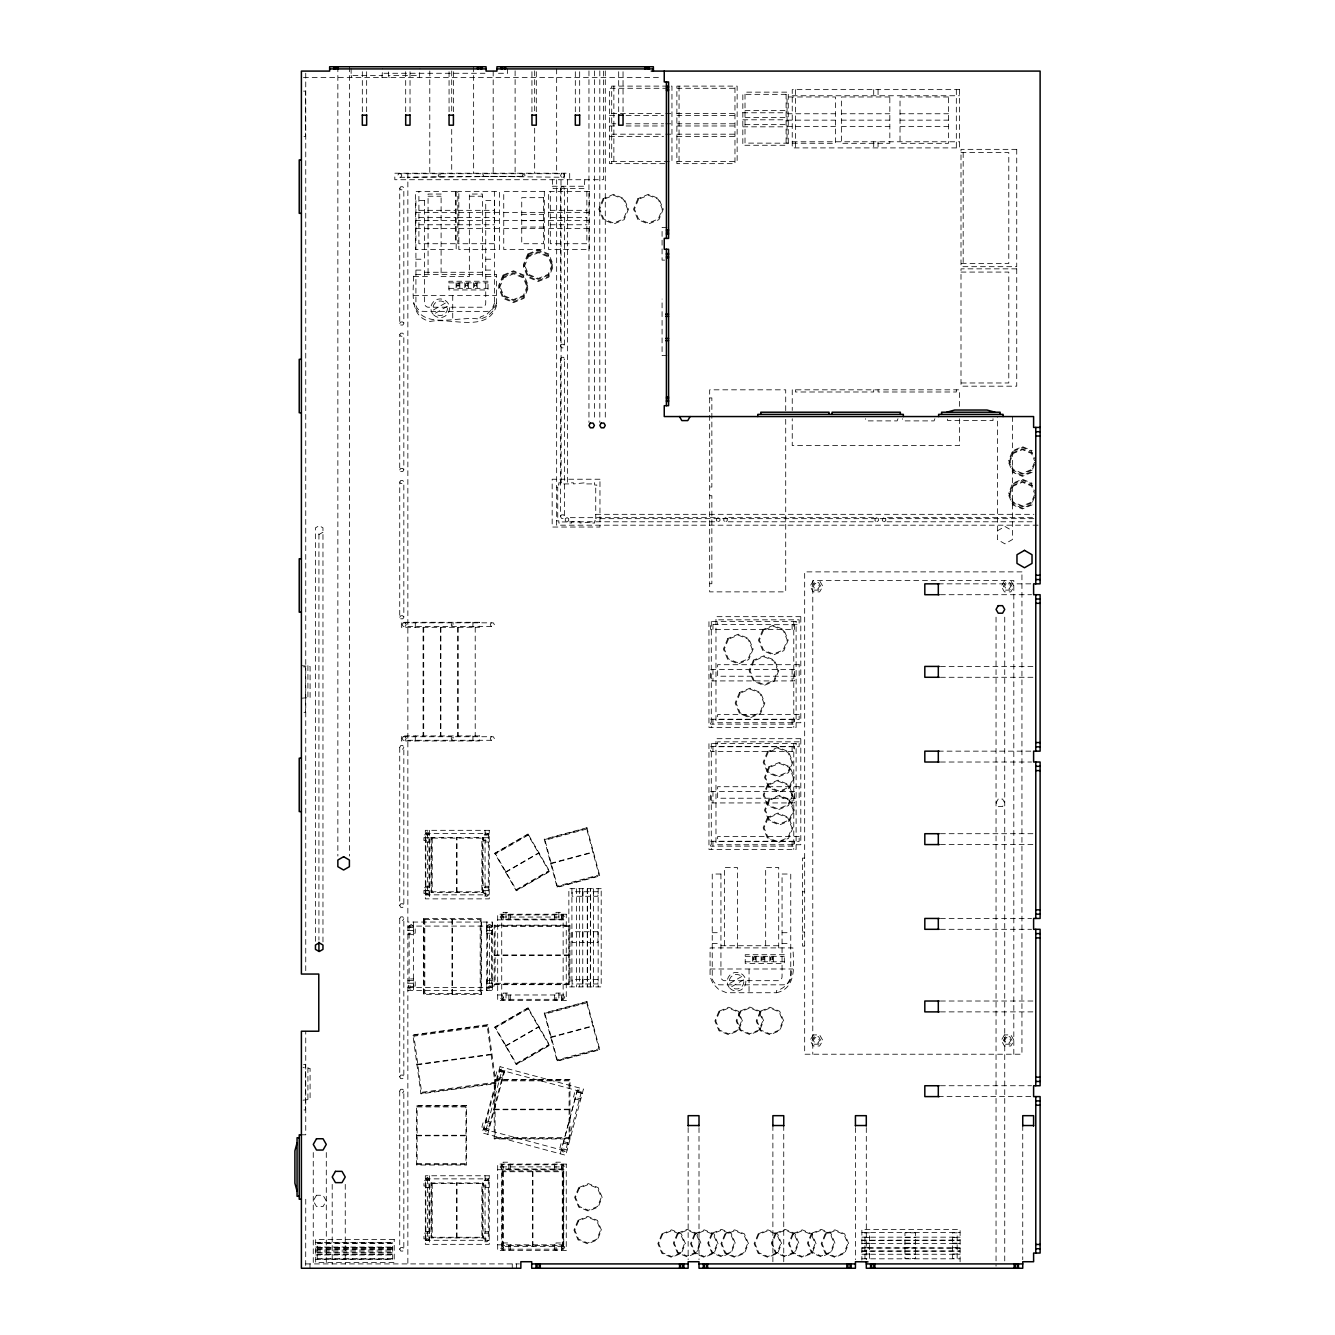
<?xml version="1.0" encoding="UTF-8"?>
<svg xmlns="http://www.w3.org/2000/svg" width="1335" height="1335" viewBox="0 0 1335 1335"><rect width="100%" height="100%" fill="white"/><g stroke="black" fill="none" stroke-linecap="round" stroke-linejoin="round"><path stroke-width="0.75" stroke-dasharray="5 3.75" d="M423.946 994.341L423.946 918.597M431.455 1237.895L431.455 1182.96M431.455 892.431L431.455 837.496M451.981 994.341L451.981 918.597M452.498 994.341L452.498 918.597M456.57 1237.895L456.57 1182.96M456.57 892.431L456.57 837.496M457.037 1237.895L457.037 1182.96M457.037 892.431L457.037 837.496M481.067 994.341L481.067 918.597M482.636 1237.895L482.636 1182.96M482.636 892.431L482.636 837.496M407.859 990.62L492.298 990.62L492.298 922.051L407.859 922.051M502.694 1246.523L502.694 1170.862M532.398 1246.523L532.398 1170.862M532.949 1246.523L532.949 1170.862M563.203 1246.523L563.203 1170.862M484.004 1129.193L485.64 1131.296L488.093 1130.294L503.979 1070.954L502.361 1068.868L499.907 1069.869L484.004 1129.193L486.457 1128.192L488.093 1130.294M499.907 1069.869L501.526 1071.972L503.979 1070.954M561.451 1149.952L563.086 1152.038L565.539 1151.037L581.426 1091.713L579.807 1089.61L577.354 1090.612L561.451 1149.952L563.904 1148.951L565.539 1151.037M577.354 1090.612L578.973 1092.714L581.426 1091.713M425.848 833.424L427.417 831.822L428.969 833.424L428.969 894.851L427.417 896.453L425.848 894.851L425.848 833.424L427.417 835.026L428.969 833.424M425.848 894.851L427.417 893.232L428.969 894.851M425.848 1178.872L427.417 1177.27L428.969 1178.872L428.969 1240.298L427.417 1241.9L425.848 1240.298L425.848 1178.872L427.417 1180.49L428.969 1178.872M425.848 1240.298L427.417 1238.696L428.969 1240.298M488.31 833.424C484.922 838.814 484.922 828.034 488.31 833.424L488.31 894.851C484.922 900.241 484.922 889.444 488.31 894.851M488.31 1178.872C484.922 1184.278 484.922 1173.482 488.31 1178.872L488.31 1240.298C484.922 1245.688 484.922 1234.908 488.31 1240.298M409.111 926.09L411.18 924.487L413.233 926.09L411.18 927.691L409.111 926.09L409.111 982.46C405.573 996.611 419.924 982.977 409.111 987.516M487.475 926.09C489.828 921.35 494.651 928.476 491.597 931.68L491.597 982.46C495.352 991.071 483.721 991.071 487.475 982.46L487.475 931.68C484.789 919.515 489.144 932.047 491.597 926.09M487.475 987.516L489.545 985.914L491.597 987.516M486.057 1129.744L501.943 1070.42M487.726 1134.366L505.464 1068.15M560.283 1153.807L578.022 1087.591M381.977 77.614L382.611 68.486M419.357 77.614L419.991 68.486M584.83 179.724L584.012 188.419L553.057 188.419L552.239 179.724M897.971 418.723L897.153 420.892L866.198 420.892L865.38 418.723M934.9 418.723L934.099 420.892L903.128 420.892L902.31 418.723M499.54 287.809L503.629 277.947L513.474 273.875L523.337 277.947L527.425 287.809M494.634 302.761L491.981 309.203L486.758 314.409L480.149 317.163L480.149 319.282C459.59 314.96 422.144 331.497 413.733 303.162M496.603 303.162L493.633 310.321L487.876 316.078L480.149 319.282M524.338 266.666L528.426 256.804L538.272 252.715L548.134 256.804L552.223 266.666M527.425 285.64L523.337 295.502L513.474 299.591L503.629 295.502L499.54 285.64M552.223 264.497L548.134 274.343L538.272 278.431L528.426 274.343L524.338 264.497M1009.477 462.577L1013.265 453.449L1022.393 449.661L1031.521 453.449L1034.542 460.742M1009.477 495.168L1013.265 486.04L1022.393 482.252L1031.521 486.04L1034.542 493.333M1034.542 462.227L1031.521 469.519L1022.393 473.308L1013.265 469.519L1009.477 460.391M1034.542 464.396L1031.521 471.706L1022.393 475.477L1013.265 471.706L1008.643 460.391L1012.664 450.679L1022.393 446.641L1032.122 450.679M1034.542 494.818L1031.521 502.11L1022.393 505.898L1013.265 502.11L1009.477 492.982M1034.542 496.987L1031.521 504.296L1022.393 508.068L1013.265 504.296L1008.643 492.982L1012.664 483.27L1022.393 479.232L1032.122 483.27M399.732 747.333L400.75 745.547L402.82 745.547L403.837 747.333L403.837 905.564L402.82 907.349L400.75 907.349L399.732 905.564L399.732 747.333L400.75 749.119L402.82 749.119L403.837 747.333M399.732 905.564L400.75 903.762L402.82 903.762L403.837 905.564M399.732 918.647L400.75 916.861L402.82 916.861L403.837 918.647L403.837 1076.878L402.82 1078.663L400.75 1078.663L399.732 1076.878L399.732 918.647L400.75 920.432L402.82 920.432L403.837 918.647M399.732 1076.878L400.75 1075.075L402.82 1075.075L403.837 1076.878M399.732 1091.062L400.75 1089.277L402.82 1089.277L403.837 1091.062L403.837 1249.276L402.82 1251.062L400.75 1251.062L399.732 1249.276L399.732 1091.062L400.75 1092.848L402.82 1092.848L403.837 1091.062M399.732 1249.276L400.75 1247.491L402.82 1247.491L403.837 1249.276M400.75 177.271L401.785 175.486L400.75 173.717M561.534 173.717L560.516 175.486L561.534 177.271M560.516 188.519L561.534 186.75L563.587 186.75L564.622 188.519L564.622 346.049L563.587 347.834L561.534 347.834L560.516 346.049L560.516 188.519L561.534 190.304L563.587 190.304L564.622 188.519M560.516 346.049L561.534 344.263L563.587 344.263L564.622 346.049M405.206 626.399L406.224 624.613L405.206 622.828M560.516 359.082L561.534 357.296L563.587 357.296L564.622 359.082L564.622 516.595L563.587 518.38L561.534 518.38L560.516 516.595L560.516 359.082L561.534 360.867L563.587 360.867L564.622 359.082M405.206 740.291L406.224 738.505L405.206 736.736M491.28 622.828L490.262 624.613L491.28 626.399M560.516 516.595L561.534 514.826L563.587 514.826L564.622 516.595M491.28 736.736L490.262 738.505L491.28 740.291M813.249 580.808L810.045 586.349L813.249 591.889L819.64 591.889L822.844 586.349L819.64 580.808M1004.454 580.808L1001.25 586.349L1004.454 591.889L1010.845 591.889L1014.049 586.349L1010.845 580.808M1006.106 583.695L1004.571 586.349L1006.106 589.019L1009.177 589.019L1010.728 586.349L1009.177 583.695M399.732 188.268L400.75 186.75L402.82 186.75L403.837 188.268L403.837 323.504L402.82 325.039L400.75 325.039L399.732 323.504L399.732 188.268L400.75 189.804L402.82 189.804L403.837 188.268M399.732 323.504L400.75 321.969L402.82 321.969L403.837 323.504M399.732 334.701L400.75 333.166L402.82 333.166L403.837 334.701L403.837 469.92L402.82 471.455L400.75 471.455L399.732 469.92L399.732 334.701L400.75 336.22L402.82 336.22L403.837 334.701M399.732 469.92L400.75 468.401L402.82 468.401L403.837 469.92M399.732 482.052L400.75 480.517L402.82 480.517L403.837 482.052L403.837 617.287L402.82 618.806L400.75 618.806L399.732 617.287L399.732 482.052L400.75 483.587L402.82 483.587L403.837 482.052M399.732 617.287L400.75 615.752L402.82 615.752L403.837 617.287M567.008 517.663L565.289 518.698L565.289 520.75L567.008 521.785L718.23 521.785L719.932 520.75L719.932 518.698L718.23 517.663L567.008 517.663L568.71 518.698L568.71 520.75L567.008 521.785M718.23 517.663L716.511 518.698L716.511 520.75L718.23 521.785M725.522 517.663L723.82 518.698L723.82 520.75L725.522 521.785L876.745 521.785L878.447 520.75L878.447 518.698L876.745 517.663L725.522 517.663L727.225 518.698L727.225 520.75L725.522 521.785M876.745 517.663L875.026 518.698L875.026 520.75L876.745 521.785M1032.506 517.663L884.037 517.663L882.335 518.698L882.335 520.75L884.037 521.785L1032.506 521.785M884.037 521.785L885.756 520.75L885.756 518.698L884.037 517.663M322.97 532.214L319.215 534.384L315.444 532.214M997.412 530.813L1004.938 526.474L1012.464 530.813M494.834 853.599L528.243 834.308M505.481 872.022L538.873 852.731M505.665 872.356L539.073 853.065M516.111 890.445L549.519 871.154M494.834 1027.416L528.243 1008.125M505.481 1045.839L538.873 1026.548M505.665 1046.173L539.073 1026.882M516.111 1064.262L549.519 1044.971M527.776 256.153L538.272 251.814L548.785 256.153M502.978 277.313L513.474 272.957L523.987 277.313M548.785 274.993L538.272 279.349L527.776 274.993M523.987 296.136L513.474 300.492L502.978 296.136M1012.664 452.849L1022.393 448.827L1032.122 452.849M1032.122 470.12L1022.393 474.159L1012.664 470.12M1032.122 472.29L1022.393 476.328L1012.664 472.29L1008.643 462.577L1013.265 451.263L1022.393 447.492L1031.521 451.263L1034.542 458.572M1012.664 485.439L1022.393 481.418L1032.122 485.439M1032.122 502.711L1022.393 506.749L1012.664 502.711M1032.122 504.88L1022.393 508.919L1012.664 504.88L1008.643 495.168L1013.265 483.854L1022.393 480.083L1031.521 483.854L1034.542 491.163M776.469 992.739C797.345 988.367 793.524 963.736 792.923 947.9L710.07 947.9L710.07 976.619L713.023 983.778L718.797 989.535L726.524 992.739L776.469 992.739L776.469 990.62C786.098 988.467 792.756 978.755 790.971 968.993M301.393 698.238L310.087 697.421L310.087 666.465L301.393 665.648M303.028 1100.19L310.087 1099.372L310.087 1068.417L303.028 1067.6M544.33 839.632L587.033 828.184M550.671 863.294L593.374 851.847M550.788 863.728L593.491 852.281M557.012 886.957L599.715 875.526M544.33 1013.449L587.033 1002.001M550.671 1037.111L593.374 1025.664M550.788 1037.545L593.491 1026.098M557.012 1060.774L599.715 1049.343M501.726 914.926L500.124 917.045L501.726 919.147L563.136 919.147L564.755 917.045L563.136 914.926L501.726 914.926L503.328 917.045L501.726 919.147M563.136 914.926L561.534 917.045L563.136 919.147M501.726 999.331C507.317 994.709 496.136 994.709 501.726 999.331L563.136 999.331C568.727 994.709 557.563 994.709 563.136 999.331M501.726 1164.787L500.124 1166.89L501.726 1169.009L563.136 1169.009L564.755 1166.89L563.136 1164.787L501.726 1164.787L503.328 1166.89L501.726 1169.009M563.136 1164.787L561.534 1166.89L563.136 1169.009M501.726 1249.193C507.317 1244.57 496.136 1244.57 501.726 1249.193L563.136 1249.193C568.727 1244.57 557.563 1244.57 563.136 1249.193M412.932 1035.409L487.976 1025.13M416.904 1064.362L491.947 1054.083M416.971 1064.896L492.014 1054.617M420.875 1093.315L495.902 1083.035M522.97 176.337L407.258 177.271L482.486 176.337L563.587 177.271L564.622 175.486L563.587 173.717L398.698 173.717L397.68 175.486L398.698 177.271L408.694 177.271M383.996 73.275L484.939 73.275M498.489 73.275L507.6 73.275L507.6 68.385M351.122 68.486L351.122 75.444L382.611 75.444M388.502 71.956L388.502 75.444L419.991 75.444M303.429 77.614L662.177 77.614M667.717 88.277L609.528 88.277L609.528 163.654L667.717 163.654M676.878 88.277L734.968 88.277M303.579 91.13L305.431 91.13L305.431 136.571L303.579 136.571M792.239 95.753L959.531 95.753M745.013 110.605L788.267 110.605M742.827 112.774L786.098 112.774M611.697 113.392L663.662 113.392M665.731 113.392L671.956 113.392M676.878 113.392L737.137 113.392M787.049 113.759L835.51 113.759M841.367 113.759L889.828 113.759M900.024 113.759L948.484 113.759M609.528 115.578L615.852 115.578M626.115 115.578L663.562 115.578M676.878 115.578L734.968 115.578M745.013 117.63L788.267 117.63M742.827 119.8L786.098 119.8M787.049 120.15L835.51 120.15M841.367 120.15L889.828 120.15M900.024 120.15L948.484 120.15M611.697 123.788L615.852 123.788M626.215 123.788L663.662 123.788M665.731 123.788L671.956 123.788M676.878 123.788L737.137 123.788M745.013 124.639L788.267 124.639M609.528 125.974L615.852 125.974M626.115 125.974L663.562 125.974M676.878 125.974L734.968 125.974M787.049 126.541L835.51 126.541M841.367 126.541L889.828 126.541M900.024 126.541L948.484 126.541M742.827 126.825L786.098 126.825M611.697 134.184L663.662 134.184M665.731 134.184L671.956 134.184M676.878 134.184L737.137 134.184M609.528 136.37L663.562 136.37M676.878 136.37L734.968 136.37M792.239 141.777L959.531 141.777M961 152.574L1008.793 152.574L1008.793 263.479L961 263.479M611.697 161.485L671.956 161.485L671.956 86.108L611.697 86.108L611.697 163.654M676.878 161.485L737.137 161.485L737.137 86.108L676.878 86.108L676.878 163.654L734.968 163.654L734.968 86.108M552.239 186.249L584.83 186.249M428.068 196.228L441.101 196.228M469.353 196.228L482.386 196.228M418.906 210.329L455.435 210.329M457.838 210.329L494.367 210.329M550.32 210.329L586.849 210.329M415.585 212.432L456.17 212.432M458.839 212.432L499.423 212.432M503.746 212.432L544.33 212.432M548.652 212.432L589.252 212.432M521.735 214.334L543.595 214.334M418.906 217.555L455.435 217.555M457.838 217.555L494.367 217.555M550.32 217.555L586.849 217.555M415.585 220.459L456.17 220.459M458.839 220.459L499.423 220.459M503.746 220.459L544.33 220.459M548.652 220.459L589.252 220.459M521.735 220.692L543.595 220.692M418.906 224.764L455.435 224.764M457.838 224.764L494.367 224.764M550.32 224.764L586.849 224.764M521.735 227.05L543.595 227.05M666.949 227.534L662.077 227.534L662.077 260.125L666.949 260.125M415.585 228.485L456.17 228.485M458.839 228.485L499.423 228.485M503.746 228.485L544.33 228.485M548.652 228.485L589.252 228.485M415.919 259.224L424.597 259.224M485.74 259.224L494.434 259.224M415.919 270.087L424.597 270.087M485.74 270.087L494.434 270.087M961 272.073L1008.793 272.073L1008.793 382.978L961 382.978M424.597 272.273L485.74 272.273M413.733 276.612L428.068 276.612L428.068 194.042L441.101 194.042L441.101 276.612L469.353 276.612L469.353 194.042L482.386 194.042L482.386 276.612L496.603 276.612M448.877 282.853L487.993 282.853M456.97 285.607L458.956 285.607M465.665 285.607L467.651 285.607M474.359 285.607L476.345 285.607M448.877 288.343L487.993 288.343M413.733 295.536L496.603 295.536M666.949 355.494L662.077 355.494L662.077 299.007M709.669 397.947L711.855 397.947L711.855 487.041L709.669 487.041M561.151 482.836L558.831 482.836L558.831 485.022L556.662 485.022M556.662 487.192L557.746 487.192L557.746 518.531L556.662 518.531M709.669 495.719L711.855 495.719L711.855 583.745L709.669 583.745M595.744 514.325L1033.891 514.325M1033.874 518.664L595.744 518.664L595.744 487.325L596.828 487.325L596.828 485.022L594.659 485.022L594.659 482.836L592.49 482.836L592.49 483.921L584.53 483.921L584.53 482.836L573.483 483.921L573.483 482.836L570.462 482.836L570.462 483.921L561.151 483.921L561 179.724M556.662 520.85L558.831 520.85L558.831 523.02L561 523.02L561 521.935L568.96 521.935L568.96 523.02L571.664 523.02L571.664 521.935L580.007 521.935L580.007 523.02L592.339 521.935L592.339 523.02L594.659 523.02L594.659 520.85L596.828 520.85L596.828 518.664M1038.029 525.189L556.662 525.189L556.662 179.724M938.305 583.846L1031.554 583.846M940.374 594.709L1031.554 594.709M940.391 666.415L1033.941 666.415M303.579 666.883L305.431 666.883L305.431 712.323L303.579 712.323M940.391 677.279L1033.941 677.279M938.305 751.154L1031.554 751.154M940.374 762.018L1031.554 762.018M425.331 833.424L489.244 833.424M940.391 833.707L1033.941 833.707M429.503 834.842L423.946 834.842L423.946 840.566L429.503 840.566M489.244 834.842L483.687 834.842L483.687 840.566L489.244 840.566M423.946 837.712L429.503 837.712M483.687 837.712L489.244 837.712M425.331 841.985L429.503 841.985M485.072 841.985L489.244 841.985M940.391 844.571L1033.941 844.571M804.671 858.121L802.502 858.121L802.502 946.098L804.671 946.098M425.331 886.273L429.503 886.273M485.072 886.273L489.244 886.273M429.503 887.708L423.946 887.708L423.946 893.415L429.503 893.415M489.244 887.708L483.687 887.708L483.687 893.415L489.244 893.415M423.946 890.562L429.503 890.562M483.687 890.562L489.244 890.562M802.502 891.78L804.671 891.78M425.331 894.851L489.244 894.851M501.726 917.045L563.136 917.045M940.374 918.447L1031.554 918.447M497.688 919.848L566.257 919.848M494.234 925.706L569.978 925.706M407.859 926.09L492.298 926.09M407.859 927.525L415.202 927.525L415.202 933.232L407.859 933.232M486.791 927.525L494.134 927.525M940.374 929.31L1031.554 929.31M407.859 930.378L415.202 930.378M486.791 930.378L494.134 930.378M802.502 931.997L804.671 931.997M712.239 932.698L720.933 932.698M782.06 932.698L790.754 932.698M486.791 933.232L494.134 933.232M407.859 934.667L413.366 934.667L413.366 922.051L413.366 990.62L413.366 978.939L407.859 978.939M712.239 943.561L720.933 943.561M782.06 943.561L790.754 943.561M720.933 945.731L782.06 945.731M494.234 954.925L569.978 954.925M494.234 955.459L569.978 955.459M745.214 956.327L784.312 956.327M753.307 959.064L755.276 959.064M762.001 959.064L763.97 959.064M770.679 959.064L772.665 959.064M745.214 961.801L784.312 961.801M710.07 968.993L792.923 968.993M407.859 980.374L415.202 980.374L415.202 986.081L407.859 986.081M486.791 980.374L494.134 980.374M407.859 983.228L415.202 983.228M486.791 983.228L494.134 983.228M494.234 984.145L569.978 984.145M494.234 984.679L569.978 984.679L569.978 925.172L494.234 925.172L494.134 986.081L486.791 986.081M407.859 987.516L492.298 987.516M497.688 994.976L566.257 994.976M940.391 1001.016L1033.941 1001.016M940.391 1011.88L1033.941 1011.88M303.579 1064.496L305.431 1064.496L305.431 1109.936L303.579 1109.936M494.234 1079.965L569.978 1079.965M940.374 1085.739L1031.554 1085.739M938.305 1096.602L1031.554 1096.602M416.553 1106.047L466.549 1106.047M494.234 1109.201L569.978 1109.201M494.234 1109.735L569.978 1109.735M301.393 1134.8L305.748 1134.8L305.748 1031.221M416.553 1135.267L466.549 1135.267M416.553 1135.801L466.549 1135.801M494.234 1138.421L569.978 1138.421M416.553 1164.487L466.549 1164.487M501.726 1166.89L563.136 1166.89M497.688 1169.71L566.257 1169.71M425.331 1178.872L489.244 1178.872M429.503 1180.307L423.946 1180.307L423.946 1186.014L429.503 1186.014M489.244 1180.307L483.687 1180.307L483.687 1186.014L489.244 1186.014M425.331 1187.449L429.503 1187.449M485.072 1187.449L489.244 1187.449M425.331 1231.738L429.503 1231.738M485.072 1231.738L489.244 1231.738M861.876 1232.589L960.099 1232.589M429.503 1233.156L423.946 1233.156L423.946 1238.88L429.503 1238.88M489.244 1233.156L483.687 1233.156L483.687 1238.88L489.244 1238.88M861.876 1237.178L960.099 1237.161M864.963 1237.361L869.469 1237.361M904.963 1237.361L915.626 1237.361M952.656 1237.361L957.162 1237.361M861.876 1240.198L960.099 1240.198L861.876 1240.415M425.331 1240.298L489.244 1240.298M315.677 1242.468L394.226 1242.468M864.963 1243.169L869.469 1243.169M904.963 1243.169L915.626 1243.169M952.656 1243.169L957.162 1243.169M317.213 1243.419L392.674 1243.419M861.876 1243.452L960.099 1243.386M864.963 1243.669L869.469 1243.669M904.963 1243.669L915.626 1243.669M952.656 1243.669L957.162 1243.669M497.688 1244.821L566.257 1244.821M315.677 1247.057L394.226 1247.057M317.213 1247.424L392.674 1247.424M864.963 1247.741L869.469 1247.741M904.963 1247.741L915.626 1247.741M952.656 1247.741L957.162 1247.741M317.213 1247.991L392.674 1247.991M317.213 1248.125L392.674 1248.125M317.213 1249.477L392.674 1249.477M315.677 1250.094L394.226 1250.094M861.876 1250.995L960.099 1251.079L861.876 1251.195M315.677 1251.896L394.226 1251.896M317.213 1252.697L392.674 1252.697M317.213 1254.049L392.674 1253.982M864.963 1254.032L869.469 1254.032M904.963 1254.032L915.626 1254.032M952.656 1254.032L957.162 1254.032M861.876 1254.249L960.099 1254.249M317.213 1254.566L392.674 1254.566M315.677 1254.95L394.226 1254.95M317.213 1258.571L392.674 1258.571M861.876 1258.822L960.099 1258.822M315.677 1259.522L394.226 1259.522M305.698 1263.911L519.415 1263.911M499.223 1069.685L582.661 1092.047M504.296 1072.522L497.037 1070.587L495.569 1076.093L502.828 1078.046M582.294 1093.415L575.035 1091.479L573.566 1097.003L580.808 1098.939M497.004 1077.962L502.444 1079.414M575.001 1098.855L580.441 1100.324M485.539 1120.733L490.996 1122.201M563.537 1141.642L568.977 1143.094M490.613 1123.569L483.37 1121.634L481.885 1127.14L489.144 1129.093M568.61 1144.479L561.351 1142.526L559.882 1148.05L567.141 1149.986M483.337 1129.009L566.758 1151.371M388.502 75.444L389.136 77.614M351.122 75.444L351.756 77.614M1022.743 1125.522L1022.743 1259.673M1013.816 1054.216L1013.816 580.558L812.781 580.558L812.781 1054.216M1012.464 416.553L1012.464 539.507L1004.938 543.862L997.412 539.507L997.412 416.553M1004.738 617.154L1004.738 1262.009M996.043 617.154L996.043 1266.164M993.006 418.723L993.006 420.575L947.566 420.575L947.566 418.723M963.169 152.574L963.169 263.479M960.099 1261.875L960.099 1229.535L861.876 1229.535L861.876 1260.073M959.531 406.341L959.531 389.82L792.239 389.82L792.239 410.462M959.531 418.723L959.531 445.556L792.239 445.556L792.239 418.723M956.327 89.629L956.327 147.901M956.327 389.82L956.327 391.989L878.063 391.989L878.063 389.82M878.063 89.629L878.063 95.753M878.063 141.777L878.063 147.901M873.707 89.629L873.707 95.753M873.707 141.777L873.707 147.901M873.707 389.82L873.707 391.989L795.443 391.989L795.443 389.82M866.298 1127.574L866.298 1259.673M855.435 1127.574L855.435 1259.673M795.443 89.629L795.443 147.901M794.458 624.53L794.458 629.402L710.604 629.402L710.604 624.53L799.148 624.713L799.148 619.824L717.646 619.824L717.646 624.713M793.774 621.359L793.774 727.442M793.774 743.378L793.774 849.461M792.106 624.53L792.106 629.402M792.106 669.386L792.106 680.917M792.106 719.231L792.106 724.121M792.106 746.549L792.106 751.421M792.106 791.405L792.106 802.936M792.106 841.25L792.106 846.14M788.267 143.095L788.267 92.148L745.013 92.148L745.013 143.095L835.51 143.312L835.51 96.971L787.049 96.971L787.049 143.312M785.714 410.646L785.714 389.82L709.669 389.82L709.669 591.872L785.714 591.872L785.714 418.973M783.745 1125.522L783.745 1262.376M778.705 947.9L778.705 867.516L765.673 867.516L765.673 947.9M773.516 956.327L773.516 961.801M772.882 1125.522L772.882 1262.376M769.828 956.327L769.828 961.801M764.838 956.327L764.838 961.801M761.134 956.327L761.134 961.801M756.144 956.327L756.144 961.801M752.439 956.327L752.439 961.801M749.052 968.993L749.052 992.739M737.421 947.9L737.421 867.516L724.388 867.516L724.388 947.9M712.957 624.53L712.957 629.402M712.957 669.386L712.957 680.917M712.957 719.231L712.957 724.121M712.957 746.549L712.957 751.421M712.957 791.405L712.957 802.936M712.957 841.25L712.957 846.14M711.288 621.359L711.288 727.442M711.288 743.378L711.288 849.461M699.006 1127.574L699.006 1259.673M688.142 1127.574L688.142 1259.673M679.048 86.108L679.048 161.485M623.044 71.706L623.044 113.091M618.689 71.706L618.689 113.091M613.866 86.108L613.866 161.485M605.289 70.905L605.289 419.574M603.403 71.089L603.403 179.724L394.826 179.724L394.826 173.216L569.695 173.216L569.695 179.724M599.815 70.905L599.815 422.394M598.147 888.676L598.147 986.899M594.425 70.905L594.425 419.574M593.574 888.676L593.574 986.899M593.374 891.747L593.374 896.269M593.374 931.747L593.374 942.427M593.374 979.439L593.374 983.962M590.537 986.899L590.404 888.676L590.32 986.899M588.952 70.905L588.952 422.394M587.35 888.676L587.35 986.899M587.283 888.676L587.283 986.899M586.849 191.372L586.849 243.721L550.32 243.721L550.32 191.372M582.995 891.747L582.995 896.269M582.995 931.747L582.995 942.427M582.995 979.439L582.995 983.962M582.711 888.676L582.778 986.899M582.494 891.747L582.494 896.269M582.494 931.747L582.494 942.427M582.494 979.439L582.494 983.962M579.674 71.706L579.674 115.16M579.657 888.676L579.523 986.899M576.486 888.676L576.486 986.899M575.318 71.706L575.318 115.16M571.914 888.676L571.914 986.899M567.525 179.724L567.525 483.921M564.154 173.216L564.154 179.724M563.136 914.225L563.136 1000.599M563.136 1164.087L563.136 1250.461M561.718 919.848L561.718 912.339L556.011 912.339L556.011 919.848M561.718 1000.599L561.718 993.09L556.011 993.09L556.011 1000.599M561.718 1169.71L561.718 1162.201L556.011 1162.201L556.011 1169.71M561.718 1250.461L561.718 1242.952L556.011 1242.952L556.011 1250.461M558.864 912.339L558.864 919.848M558.864 993.09L558.864 1000.599M556.662 68.919L556.662 173.216M554.576 914.225L554.576 919.848M554.576 994.976L554.576 1000.599M554.576 1164.087L554.576 1169.71M554.576 1244.821L554.576 1250.461M536.303 71.706L536.303 113.091M534.667 70.838L534.667 113.842M534.667 128.177L534.667 173.216M531.947 71.706L531.947 113.091M522.452 176.337L522.452 174.802L524.889 174.802L524.889 176.337L480.967 176.337L480.967 174.802L483.42 174.802L483.42 176.337M516.545 1263.911L516.545 1268.25M515.11 70.838L515.11 173.216M512.256 1263.911L512.256 1268.25M510.287 914.225L510.287 919.848M510.287 994.976L510.287 1000.599M510.287 1164.087L510.287 1169.71M510.287 1244.821L510.287 1250.461M508.869 919.848L508.869 912.339L503.145 912.339L503.145 919.848M508.869 1000.599L508.869 993.09L503.145 993.09L503.145 1000.599M508.869 1169.71L508.869 1162.201L503.145 1162.201L503.145 1169.71M508.869 1250.461L508.869 1242.952L503.145 1242.952L503.145 1250.461M506.015 912.339L506.015 919.848M506.015 993.09L506.015 1000.599M501.726 914.225L501.726 1000.599M501.726 1164.087L501.726 1250.461M494.367 191.372L494.367 243.721L457.838 243.721L457.838 191.372L499.423 191.372L499.423 249.545L458.839 249.545L458.839 191.372M493.182 71.089L493.182 173.216M492.298 922.051L492.298 934.667L486.791 934.667L486.791 922.051L486.791 990.62L486.791 978.939L492.298 978.939L492.298 990.62M489.545 926.09L489.545 987.516M485.072 830.32L485.072 898.872M485.072 1175.768L485.072 1244.337M477.196 282.853L477.196 288.343M475.21 627.3L475.21 735.935M473.641 66.75L473.641 173.216M473.491 282.853L473.491 288.343M472.924 622.294L472.924 627.3M472.924 735.935L472.924 740.958M468.502 282.853L468.502 288.343M464.814 282.853L464.814 288.343M459.824 282.853L459.824 288.343M458.038 627.3L458.038 735.935M457.838 627.3L457.838 735.935M456.119 282.853L456.119 288.343M455.435 191.372L455.435 243.721L418.906 243.721L418.906 191.372M453.416 71.706L453.416 115.16M452.732 295.536L452.732 319.282M451.714 71.005L451.714 112.724M451.714 129.412L451.714 173.216M449.061 71.706L449.061 115.16M440.884 627.3L440.884 735.935M440.45 627.3L440.45 735.935M429.787 71.005L429.787 173.216M429.503 830.32L429.503 898.872M429.503 1175.768L429.503 1244.337M427.417 833.424L427.417 894.851M427.417 1178.872L427.417 1240.298M423.712 627.3L423.712 735.935M423.078 627.3L423.078 735.935M415.285 622.294L415.285 627.3M415.285 735.935L415.285 740.958M410.029 71.706L410.029 115.16M407.859 173.216L407.859 1266.081M405.69 71.706L405.69 113.091M366.658 71.706L366.658 113.091M362.319 71.706L362.319 115.16M349.386 66.75L349.386 856.052M345.248 1184.379L345.248 1264.162M337.855 66.75L337.855 856.052M332.198 1184.379L332.198 1264.162M326.291 1152.522L326.291 1264.111M322.97 941.959L322.97 527.859L319.215 525.69L315.444 527.859L315.444 941.959M318.931 534.184L318.931 940.14M313.258 1152.522L313.258 1264.111M309.987 1263.911L309.987 1268.25M307.918 665.648L307.918 698.238M307.918 1067.6L307.918 1100.19M305.748 73.175L305.748 974.049M305.748 1199.247L305.698 1268.25M423.412 918.597L423.412 994.341L481.585 994.341L481.585 918.597L423.412 918.597M424.797 919.481L424.797 993.457L480.2 993.457L480.2 919.481L424.797 919.481M430.988 1182.96L430.988 1237.895L483.103 1237.895L483.103 1182.96L430.988 1182.96M430.988 837.496L430.988 892.431L483.103 892.431L483.103 837.496L430.988 837.496M432.223 1183.594L432.223 1237.261L481.868 1237.261L481.868 1183.594L432.223 1183.594M432.223 838.13L432.223 891.797L481.868 891.797L481.868 838.13L432.223 838.13M502.144 1170.862L502.144 1246.523L563.754 1246.523L563.754 1170.862L502.144 1170.862M503.612 1171.746L503.612 1245.655L562.285 1245.655L562.285 1171.746L503.612 1171.746M500.024 1066.682L482.285 1132.914L565.723 1155.276L583.462 1089.043L500.024 1066.682M502.978 275.143L498.623 285.64L503.629 297.672L513.474 301.76L523.337 297.672L528.326 285.64L523.987 275.143L513.474 270.788L502.978 275.143M503.629 275.778L498.623 287.809L502.978 298.322L513.474 302.661L523.987 298.322L528.326 287.809L523.337 275.778L513.474 271.689L503.629 275.778M496.603 305.331C488.209 333.667 450.746 317.129 430.204 321.451C408.41 316.762 413.633 290.746 413.733 274.443L496.603 274.443L496.603 305.331M527.776 253.984L523.42 264.497L528.426 276.529L538.272 280.6L548.134 276.529L553.124 264.497L548.785 253.984L538.272 249.645L527.776 253.984M528.426 254.635L523.42 266.666L527.776 277.163L538.272 281.518L548.785 277.163L553.124 266.666L548.134 254.635L538.272 250.546L528.426 254.635M603.136 198.648L598.798 209.161L603.136 219.658L613.649 224.013L624.146 219.658L628.501 209.161L624.146 198.648L613.649 194.309L603.136 198.648M603.787 199.299L599.699 209.161L603.787 219.007L613.649 223.095L623.495 219.007L627.583 209.161L623.495 199.299L613.649 195.21L603.787 199.299M637.896 198.648L633.558 209.161L637.896 219.658L648.409 224.013L658.906 219.658L663.261 209.161L658.906 198.648L648.409 194.309L637.896 198.648M638.547 199.299L634.459 209.161L638.547 219.007L648.409 223.095L658.272 219.007L662.344 209.161L658.272 199.299L648.409 195.21L638.547 199.299M727.775 638.547L723.42 649.06L727.775 659.557L738.272 663.912L748.785 659.557L753.124 649.06L748.785 638.547L738.272 634.208L727.775 638.547M728.409 639.198L724.338 649.06L728.409 658.906L738.272 662.994L748.134 658.906L752.222 649.06L748.134 639.198L738.272 635.11L728.409 639.198M762.819 629.636L758.48 640.149L762.819 650.646L773.332 655.001L783.829 650.646L788.184 640.149L783.829 629.636L773.332 625.297L762.819 629.636M763.47 630.287L759.381 640.149L763.47 650.011L773.332 654.083L783.194 650.011L787.266 640.149L783.194 630.287L773.332 626.198L763.47 630.287M739.507 692.515L735.151 703.028L739.507 713.524L750.003 717.88L760.516 713.524L764.855 703.028L760.516 692.515L750.003 688.176L739.507 692.515M753.441 660.141L749.085 670.654L753.441 681.15L763.937 685.506L774.45 681.15L778.789 670.654L774.45 660.141L763.937 655.802L753.441 660.141M740.157 693.165L736.069 703.028L740.157 712.89L750.003 716.962L759.865 712.89L763.954 703.028L759.865 693.165L750.003 689.077L740.157 693.165M754.075 660.792L750.003 670.654L754.075 680.516L763.937 684.588L773.799 680.516L777.888 670.654L773.799 660.792L763.937 656.703L754.075 660.792M578.689 1187.633L574.667 1197.361L578.689 1207.09L588.418 1211.112L598.147 1207.09L602.168 1197.361L598.147 1187.633L588.418 1183.611L578.689 1187.633M579.29 1188.233L575.502 1197.361L579.29 1206.49L588.418 1210.278L597.546 1206.49L601.317 1197.361L597.546 1188.233L588.418 1184.445L579.29 1188.233M767.525 751.655L763.169 762.168L767.525 772.665L778.021 777.02L788.518 772.665L792.873 762.168L788.518 751.655L778.021 747.316L767.525 751.655M768.159 752.306L764.071 762.168L768.159 772.03L778.021 776.102L787.884 772.03L791.972 762.168L787.884 752.306L778.021 748.217L768.159 752.306M577.988 1220.374L573.967 1230.102L577.988 1239.831L587.717 1243.853L597.429 1239.831L601.468 1230.102L597.429 1220.374L587.717 1216.352L577.988 1220.374M578.589 1220.974L574.801 1230.102L578.589 1239.23L587.717 1243.018L596.845 1239.23L600.616 1230.102L596.845 1220.974L587.717 1217.186L578.589 1220.974M768.877 766.774L764.521 777.287L768.877 787.784L779.373 792.139L789.869 787.784L794.225 777.287L789.869 766.774L779.373 762.435L768.877 766.774M769.511 767.425L765.422 777.287L769.511 787.133L779.373 791.221L789.235 787.133L793.307 777.287L789.235 767.425L779.373 763.336L769.511 767.425M767.525 784.513L763.169 795.009L767.525 805.522L778.021 809.861L788.518 805.522L792.873 795.009L788.518 784.513L778.021 780.157L767.525 784.513M768.159 785.147L764.071 795.009L768.159 804.871L778.021 808.96L787.884 804.871L791.972 795.009L787.884 785.147L778.021 781.075L768.159 785.147M768.877 799.632L764.521 810.128L768.877 820.641L779.373 824.98L789.869 820.641L794.225 810.128L789.869 799.632L779.373 795.276L768.877 799.632M769.511 800.266L765.422 810.128L769.511 819.99L779.373 824.079L789.235 819.99L793.307 810.128L789.235 800.266L779.373 796.194L769.511 800.266M767.525 817.37L763.169 827.867L767.525 838.363L778.021 842.719L788.518 838.363L792.873 827.867L788.518 817.37L778.021 813.015L767.525 817.37M768.159 818.005L764.071 827.867L768.159 837.729L778.021 841.801L787.884 837.729L791.972 827.867L787.884 818.005L778.021 813.916L768.159 818.005M718.948 1011.262L714.926 1020.991L718.948 1030.72L728.676 1034.742L738.389 1030.72L742.427 1020.991L738.389 1011.262L728.676 1007.241L718.948 1011.262M719.548 1011.863L715.76 1020.991L719.548 1030.119L728.676 1033.907L737.804 1030.119L741.576 1020.991L737.804 1011.863L728.676 1008.075L719.548 1011.863M740.174 1011.112L736.152 1020.841L740.174 1030.553L749.903 1034.592L759.632 1030.553L763.653 1020.841L759.632 1011.112L749.903 1007.074L740.174 1011.112M740.775 1011.713L736.987 1020.841L740.775 1029.969L749.903 1033.741L759.031 1029.969L762.819 1020.841L759.031 1011.713L749.903 1007.925L740.775 1011.713M661.91 1233.89L657.871 1243.619L661.91 1253.331L671.639 1257.37L681.351 1253.331L685.389 1243.619L681.351 1233.89L671.639 1229.852L661.91 1233.89M662.51 1234.475L658.722 1243.619L662.51 1252.747L671.639 1256.519L680.767 1252.747L684.538 1243.619L680.767 1234.475L671.639 1230.703L662.51 1234.475M760.232 1011.262L756.194 1020.991L760.232 1030.72L769.961 1034.742L779.673 1030.72L783.712 1020.991L779.673 1011.262L769.961 1007.241L760.232 1011.262M760.817 1011.863L757.045 1020.991L760.817 1030.119L769.961 1033.907L779.089 1030.119L782.861 1020.991L779.089 1011.863L769.961 1008.075L760.817 1011.863M677.396 1233.356L673.357 1243.085L677.396 1252.797L687.108 1256.836L696.837 1252.797L700.875 1243.085L696.837 1233.356L687.108 1229.335L677.396 1233.356M677.98 1233.957L674.208 1243.085L677.98 1252.213L687.108 1255.985L696.236 1252.213L700.024 1243.085L696.236 1233.957L687.108 1230.169L677.98 1233.957M694.567 1233.89L690.545 1243.619L694.567 1253.331L704.296 1257.37L714.025 1253.331L718.046 1243.619L714.025 1233.89L704.296 1229.852L694.567 1233.89M695.168 1234.475L691.38 1243.619L695.168 1252.747L704.296 1256.519L713.424 1252.747L717.212 1243.619L713.424 1234.475L704.296 1230.703L695.168 1234.475M711.772 1233.356L707.75 1243.085L711.772 1252.797L721.501 1256.836L731.213 1252.797L735.251 1243.085L731.213 1233.356L721.501 1229.335L711.772 1233.356M712.373 1233.957L708.585 1243.085L712.373 1252.213L721.501 1255.985L730.629 1252.213L734.4 1243.085L730.629 1233.957L721.501 1230.169L712.373 1233.957M724.988 1233.89L720.967 1243.619L724.988 1253.331L734.717 1257.37L744.429 1253.331L748.468 1243.619L744.429 1233.89L734.717 1229.852L724.988 1233.89M725.589 1234.475L721.801 1243.619L725.589 1252.747L734.717 1256.519L743.845 1252.747L747.617 1243.619L743.845 1234.475L734.717 1230.703L725.589 1234.475M758.18 1233.89L754.141 1243.619L758.18 1253.331L767.892 1257.37L777.621 1253.331L781.642 1243.619L777.621 1233.89L767.892 1229.852L758.18 1233.89M758.764 1234.475L754.993 1243.619L758.764 1252.747L767.892 1256.519L777.02 1252.747L780.808 1243.619L777.02 1234.475L767.892 1230.703L758.764 1234.475M775.368 1233.356L771.346 1243.085L775.368 1252.797L785.097 1256.836L794.826 1252.797L798.847 1243.085L794.826 1233.356L785.097 1229.335L775.368 1233.356M775.969 1233.957L772.197 1243.085L775.969 1252.213L785.097 1255.985L794.225 1252.213L798.013 1243.085L794.225 1233.957L785.097 1230.169L775.969 1233.957M792.556 1233.89L788.518 1243.619L792.556 1253.331L802.285 1257.37L811.997 1253.331L816.035 1243.619L811.997 1233.89L802.285 1229.852L792.556 1233.89M793.157 1234.475L789.369 1243.619L793.157 1252.747L802.285 1256.519L811.413 1252.747L815.184 1243.619L811.413 1234.475L802.285 1230.703L793.157 1234.475M811.48 1233.356L807.441 1243.085L811.48 1252.797L821.192 1256.836L830.921 1252.797L834.959 1243.085L830.921 1233.356L821.192 1229.335L811.48 1233.356M812.064 1233.957L808.292 1243.085L812.064 1252.213L821.192 1255.985L830.337 1252.213L834.108 1243.085L830.337 1233.957L821.192 1230.169L812.064 1233.957M825.214 1233.89L821.192 1243.619L825.214 1253.331L834.942 1257.37L844.671 1253.331L848.693 1243.619L844.671 1233.89L834.942 1229.852L825.214 1233.89M825.814 1234.475L822.026 1243.619L825.814 1252.747L834.942 1256.519L844.07 1252.747L847.858 1243.619L844.07 1234.475L834.942 1230.703L825.814 1234.475M403.153 622.828L402.119 624.613L403.153 626.399L493.333 626.399L494.367 624.613L493.333 622.828L403.153 622.828M403.153 736.736L402.119 738.505L403.153 740.291L493.333 740.291L494.367 738.505L493.333 736.736L403.153 736.736M316.512 1195.259L313.258 1200.899L316.512 1206.54L323.037 1206.54L326.291 1200.899L323.037 1195.259L316.512 1195.259M814.283 582.594L812.097 586.349L814.283 590.12L818.622 590.12L820.791 586.349L818.622 582.594L814.283 582.594M814.917 583.695L813.365 586.349L814.917 589.019L817.988 589.019L819.523 586.349L817.988 583.695L814.917 583.695M1005.472 582.594L1003.303 586.349L1005.472 590.12L1009.811 590.12L1011.997 586.349L1009.811 582.594L1005.472 582.594M813.249 1034.909L810.045 1040.449L813.249 1045.989L819.64 1045.989L822.844 1040.449L819.64 1034.909L813.249 1034.909M814.283 1036.678L812.097 1040.449L814.283 1044.204L818.622 1044.204L820.791 1040.449L818.622 1036.678L814.283 1036.678M814.917 1037.779L813.365 1040.449L814.917 1043.119L817.988 1043.119L819.523 1040.449L817.988 1037.779L814.917 1037.779M998.23 799.048L996.043 802.802L998.23 806.574L1002.568 806.574L1004.738 802.802L1002.568 799.048L998.23 799.048M1004.454 1034.909L1001.25 1040.449L1004.454 1045.989L1010.845 1045.989L1014.049 1040.449L1010.845 1034.909L1004.454 1034.909M1005.472 1036.678L1003.303 1040.449L1005.472 1044.204L1009.811 1044.204L1011.997 1040.449L1009.811 1036.678L1005.472 1036.678M1006.106 1037.779L1004.571 1040.449L1006.106 1043.119L1009.177 1043.119L1010.728 1040.449L1009.177 1037.779L1006.106 1037.779M445.356 303.078L433.141 310.137A7.309 7.309 0 0 1 445.356 303.078M447.258 306.349L435.026 313.408A7.309 7.309 0 0 0 447.258 306.349M528.043 833.974L494.651 853.265L516.311 890.779L549.703 871.488L528.043 833.974M528.176 835.093L495.552 853.933L516.178 889.661L548.802 870.821L528.176 835.093M528.043 1007.791L494.651 1027.082L516.311 1064.596L549.703 1045.305L528.043 1007.791M528.176 1008.91L495.552 1027.75L516.178 1063.478L548.802 1044.638L528.176 1008.91M741.693 976.536L729.461 983.595A7.309 7.309 0 0 1 741.693 976.536M743.578 979.807L731.346 986.865A7.309 7.309 0 0 0 743.578 979.807M586.916 827.75L544.213 839.198L557.129 887.391L599.832 875.96L586.916 827.75M586.733 829.035L545.014 840.199L557.312 886.123L599.031 874.942L586.733 829.035M586.916 1001.567L544.213 1013.015L557.129 1061.208L599.832 1049.777L586.916 1001.567M586.733 1002.852L545.014 1014.016L557.312 1059.94L599.031 1048.759L586.733 1002.852M487.909 1024.612L412.865 1034.875L420.942 1093.849L495.986 1083.569L487.909 1024.612M487.225 1026.131L413.933 1036.16L421.626 1092.33L494.918 1082.284L487.225 1026.131M959.531 89.629L792.239 89.629L792.239 147.901L959.531 147.901L959.531 89.629M786.098 94.334L742.827 94.334L742.827 145.265L786.098 145.265L786.098 94.334M889.828 96.971L841.367 96.971L841.367 143.312L889.828 143.312L889.828 96.971M948.484 96.971L900.024 96.971L900.024 143.312L948.484 143.312L948.484 96.971M1016.736 149.353L961 149.353L961 266.683L1016.736 266.683L1016.736 149.353M440.75 174.802L438.314 174.802L438.314 176.337L440.75 176.337L440.75 174.802M456.17 191.372L415.585 191.372L415.585 249.545L456.17 249.545L456.17 191.372M544.33 191.372L503.746 191.372L503.746 249.545L544.33 249.545L544.33 191.372M589.252 191.372L548.652 191.372L548.652 249.545L589.252 249.545L589.252 191.372M543.595 197.663L521.735 197.663L521.735 243.721L543.595 243.721L543.595 197.663M424.597 200.567L415.919 200.567L415.919 303.045A7.359 7.359 0 0 0 424.246 311.372L486.107 311.372A7.359 7.359 0 0 0 494.434 303.045L494.434 200.567L485.74 200.567L485.74 303.045A3.938 3.938 0 0 1 481.051 307.217L429.286 307.217A3.938 3.938 0 0 1 424.597 303.045L424.597 200.567M1016.736 268.852L961 268.852L961 386.182L1016.736 386.182L1016.736 268.852M487.993 281.251L448.877 281.251L448.877 289.945L487.993 289.945L487.993 281.251M458.956 283.721L456.97 283.721L456.97 287.476L458.956 287.476L458.956 283.721M467.651 283.721L465.665 283.721L465.665 287.476L467.651 287.476L467.651 283.721M476.345 283.721L474.359 283.721L474.359 287.476L476.345 287.476L476.345 283.721M599.966 479.232L552.173 479.232L552.173 527.041L599.966 527.041L599.966 479.232M1021.942 571.881L804.671 571.881L804.671 1054.216L1021.942 1054.216L1021.942 571.881M800.8 616.67L715.977 616.67L715.977 722.736L800.8 722.736L800.8 616.67M796.111 621.359L708.952 621.359L708.952 727.442L796.111 727.442L796.111 621.359M479.532 622.294L401.351 622.294L401.351 627.3L479.532 627.3L479.532 622.294M453.733 623.929L451.297 623.929L451.297 625.464L453.733 625.464L453.733 623.929M799.148 664.697L717.646 664.697L717.646 676.228L799.148 676.228L799.148 664.697M794.458 669.386L710.604 669.386L710.604 680.917L794.458 680.917L794.458 669.386M799.148 714.542L717.646 714.542L717.646 719.415L799.148 719.415L799.148 714.542M794.458 719.231L710.604 719.231L710.604 724.121L794.458 724.121L794.458 719.231M479.532 735.935L401.351 735.935L401.351 740.958L479.532 740.958L479.532 735.935M453.733 737.838L451.297 737.838L451.297 739.356L453.733 739.356L453.733 737.838M800.8 738.689L715.977 738.689L715.977 844.755L800.8 844.755L800.8 738.689M799.148 741.843L717.646 741.843L717.646 746.732L799.148 746.732L799.148 741.843M796.111 743.378L708.952 743.378L708.952 849.461L796.111 849.461L796.111 743.378M794.458 746.549L710.604 746.549L710.604 751.421L794.458 751.421L794.458 746.549M799.148 786.716L717.646 786.716L717.646 798.23L799.148 798.23L799.148 786.716M794.458 791.405L710.604 791.405L710.604 802.936L794.458 802.936L794.458 791.405M489.244 830.32L425.331 830.32L425.331 898.872L489.244 898.872L489.244 830.32M799.148 836.561L717.646 836.561L717.646 841.434L799.148 841.434L799.148 836.561M794.458 841.25L710.604 841.25L710.604 846.14L794.458 846.14L794.458 841.25M720.933 874.024L712.239 874.024L712.239 976.502A7.359 7.359 0 0 0 720.566 984.829L782.427 984.829A7.359 7.359 0 0 0 790.754 976.502L790.754 874.024L782.06 874.024L782.06 976.502A3.938 3.938 0 0 1 777.387 980.674L725.606 980.674A3.938 3.938 0 0 1 720.933 976.502L720.933 874.024M601.201 888.676L568.86 888.676L568.86 986.899L601.201 986.899L601.201 888.676M597.947 891.747L572.114 891.747L572.114 896.269L597.947 896.269L597.947 891.747M566.257 914.225L497.688 914.225L497.688 1000.599L566.257 1000.599L566.257 914.225M569.094 926.59L495.101 926.59L495.101 983.278L569.094 983.278L569.094 926.59M597.947 931.747L572.114 931.747L572.114 942.427L597.947 942.427L597.947 931.747M784.312 954.709L745.214 954.709L745.214 963.403L784.312 963.403L784.312 954.709M755.276 957.178L753.307 957.178L753.307 960.933L755.276 960.933L755.276 957.178M763.97 957.178L762.001 957.178L762.001 960.933L763.97 960.933L763.97 957.178M772.665 957.178L770.679 957.178L770.679 960.933L772.665 960.933L772.665 957.178M597.947 979.439L572.114 979.439L572.114 983.962L597.947 983.962L597.947 979.439M569.978 1079.431L494.234 1079.431L494.234 1138.955L569.978 1138.955L569.978 1079.431M569.094 1080.849L495.101 1080.849L495.101 1137.537L569.094 1137.537L569.094 1080.849M466.549 1105.514L416.553 1105.514L416.553 1165.021L466.549 1165.021L466.549 1105.514M465.965 1106.932L417.137 1106.932L417.137 1163.603L465.965 1163.603L465.965 1106.932M566.257 1164.087L497.688 1164.087L497.688 1250.461L566.257 1250.461L566.257 1164.087M489.244 1175.768L425.331 1175.768L425.331 1244.337L489.244 1244.337L489.244 1175.768M869.469 1232.789L864.963 1232.789L864.963 1258.605L869.469 1258.605L869.469 1232.789M915.626 1232.789L904.963 1232.789L904.963 1258.605L915.626 1258.605L915.626 1232.789M957.162 1232.789L952.656 1232.789L952.656 1258.605L957.162 1258.605L957.162 1232.789M394.226 1239.414L315.677 1239.414L315.677 1262.576L394.226 1262.576L394.226 1239.414M392.674 1242.852L317.213 1242.852L317.213 1259.139L392.674 1259.139L392.674 1242.852M960.099 1248.025L861.876 1247.958L960.099 1248.041M433.591 314.843A9.345 9.345 0 0 0 449.211 310.654A9.345 9.345 0 0 0 437.78 299.224A9.345 9.345 0 0 0 433.591 314.843M729.911 988.317A9.345 9.345 0 0 0 745.547 984.129A9.345 9.345 0 0 0 734.1 972.681A9.345 9.345 0 0 0 729.911 988.317"/><path stroke-width="1.5" d="M297.054 1142.927L294.885 1150.87L294.885 1183.177L297.054 1191.12M690.112 416.553L687.775 420.592L681.818 420.592L679.482 416.553M946.765 412.215L954.709 410.029L986.999 410.029L994.959 412.215M329.645 68.919L486.073 68.919M496.937 68.919L653.382 68.919M651.23 71.089L1040.115 71.089L1040.115 583.846L1033.607 583.846L1033.607 594.709L1040.115 594.709L1040.115 751.154L1033.607 751.154L1033.607 762.018L1040.115 762.018L1040.115 918.447L1033.607 918.447L1033.607 929.31L1040.115 929.31L1040.115 1085.739L1033.607 1085.739L1033.607 1096.602L1040.115 1096.602L1040.115 1253.048L1033.607 1253.048L1033.607 1261.725L1022.743 1261.725L1022.743 1268.25L866.298 1268.25L866.298 1261.725M666.415 86.258L668.585 86.258M666.415 87.326L668.585 87.326M666.415 89.478L668.585 89.478M666.415 90.546L668.585 90.546M362.319 115.16L366.658 115.16M405.69 115.16L410.029 115.16M449.061 115.16L453.416 115.16M531.947 115.16L536.303 115.16M575.318 115.16L579.674 115.16M618.689 115.16L623.044 115.16M301.393 159.9L299.224 159.9L299.224 213.333L301.393 213.333M666.415 229.804L668.585 229.804M666.415 230.872L668.585 230.872M666.415 233.024L668.585 233.024M666.415 234.092L668.585 234.092M666.415 253.55L668.585 253.55M666.415 254.618L668.585 254.618M666.415 256.771L668.585 256.771M666.415 257.839L668.585 257.839M665.698 314.176L668.585 314.176M665.698 316.345L668.585 316.345M665.698 338.439L668.585 338.439M665.698 340.609L668.585 340.609M301.393 359.315L299.224 359.315L299.224 412.765L301.393 412.765M666.415 397.096L668.585 397.096M666.415 398.18L668.585 398.18M666.415 400.316L668.585 400.316M666.415 401.401L668.585 401.401M1040.115 427.417L1033.607 427.417L1033.607 416.553L664.246 416.553L664.246 405.69L668.585 405.69L668.585 249.261L664.246 249.261L664.246 238.398L668.585 238.398L668.585 81.952L664.246 81.952L664.246 71.089M1035.776 431.706L1040.115 431.706M1035.776 436.011L1040.115 436.011M301.393 558.748L299.224 558.748L299.224 612.181L301.393 612.181M1035.776 575.268L1040.115 575.268M1035.776 579.557L1040.115 579.557M939.189 583.846L924.821 583.846L924.821 594.709L939.189 594.709M1035.776 599.014L1040.115 599.014M1035.776 603.303L1040.115 603.303M939.239 666.415L924.821 666.415L924.821 677.279L939.239 677.279M1035.776 742.56L1040.115 742.56M1035.776 746.849L1040.115 746.849M939.189 751.154L924.821 751.154L924.821 762.018L939.189 762.018M301.393 758.163L299.224 758.163L299.224 811.597L301.393 811.597M1035.776 766.307L1040.115 766.307M1035.776 770.595L1040.115 770.595M939.239 833.707L924.821 833.707L924.821 844.571L939.239 844.571M1035.776 909.853L1040.115 909.853M1035.776 914.158L1040.115 914.158M939.189 918.447L924.821 918.447L924.821 929.31L939.189 929.31M1035.776 933.599L1040.115 933.599M1035.776 937.904L1040.115 937.904M939.239 1001.016L924.821 1001.016L924.821 1011.88L939.239 1011.88M1035.776 1077.161L1040.115 1077.161M1035.776 1081.45L1040.115 1081.45M939.189 1085.739L924.821 1085.739L924.821 1096.602L939.189 1096.602M1035.776 1100.908L1040.115 1100.908M1035.776 1105.196L1040.115 1105.196M688.142 1125.522L699.006 1125.522M772.882 1125.522L783.745 1125.522M855.435 1125.522L866.298 1125.522M1022.743 1125.522L1033.607 1125.522M301.393 1134.8L299.224 1134.8L299.224 1199.247L301.393 1199.247M299.224 1137.754L297.054 1137.754L297.054 1196.293L299.224 1196.293M1035.776 1244.454L1040.115 1244.454M1035.776 1248.742L1040.115 1248.742M868.017 1261.875L855.435 1261.725L855.435 1268.25L699.006 1268.25L699.006 1261.725L688.142 1261.725L688.142 1268.25L531.714 1268.25L531.714 1261.725L520.85 1261.725L520.85 1268.25L301.393 1268.25L301.393 1031.221L318.781 1031.221L318.781 974.049L301.393 974.049L301.393 71.089L329.645 71.089L329.645 66.75L486.073 66.75L486.073 71.089L496.937 71.089L496.937 66.75L653.382 66.75L653.382 71.089M531.714 1263.911L688.142 1263.911M699.006 1263.911L855.435 1263.911M866.298 1263.911L1022.743 1263.911M1035.776 427.417L1035.776 583.846M1035.776 594.709L1035.776 751.154M1035.776 762.018L1035.776 918.447M1035.776 929.31L1035.776 1085.739M1035.776 1096.602L1035.776 1253.048M1033.607 1126.089L1033.607 1115.676L1022.743 1115.676L1022.743 1125.972M1018.438 1263.911L1018.438 1268.25M1017.37 1263.911L1017.37 1268.25M1015.217 1263.911L1015.217 1268.25M1014.149 1263.911L1014.149 1268.25M1003.086 416.553L1003.086 414.384L938.622 414.384L938.622 416.553M1000.132 414.384L1000.132 412.215L941.592 412.215L941.592 414.384M938.305 583.846L938.305 594.709M938.305 666.415L938.305 677.279M938.305 751.154L938.305 762.018M938.305 833.707L938.305 844.571M938.305 918.447L938.305 929.31M938.305 1001.016L938.305 1011.88M938.305 1085.739L938.305 1096.602M903.344 416.553L903.344 414.384L757.779 414.384L757.779 416.553M900.357 414.384L900.357 412.215L832.072 412.215L832.072 414.384M874.892 1263.911L874.892 1268.25M873.808 1263.911L873.808 1268.25M871.672 1263.911L871.672 1268.25M870.587 1263.911L870.587 1268.25M866.298 1125.972L866.298 1115.676L855.435 1115.676L855.435 1125.972M851.146 1263.911L851.146 1268.25M850.078 1263.911L850.078 1268.25M847.925 1263.911L847.925 1268.25M846.857 1263.911L846.857 1268.25M829.068 414.384L829.068 412.215L760.783 412.215L760.783 414.384M783.745 1125.989L783.745 1115.676L772.882 1115.676L772.882 1125.989M707.583 1263.911L707.583 1268.25M706.515 1263.911L706.515 1268.25M704.363 1263.911L704.363 1268.25M703.295 1263.911L703.295 1268.25M699.006 1125.972L699.006 1115.676L688.142 1115.676L688.142 1125.972M683.854 1263.911L683.854 1268.25M682.769 1263.911L682.769 1268.25M680.633 1263.911L680.633 1268.25M679.548 1263.911L679.548 1268.25M666.415 81.952L666.415 238.398M666.415 249.261L666.415 405.69M649.077 66.75L649.077 68.919M648.009 66.75L648.009 68.919M645.856 66.75L645.856 68.919M644.788 66.75L644.788 68.919M623.044 114.86L623.044 125.19L618.689 125.19L618.689 114.86M579.674 114.86L579.674 125.19L575.318 125.19L575.318 114.86M540.291 1263.911L540.291 1268.25M539.223 1263.911L539.223 1268.25M537.07 1263.911L537.07 1268.25M536.303 114.86L536.303 125.19L531.947 125.19L531.947 114.86M536.002 1263.911L536.002 1268.25M505.531 66.75L505.531 68.919M504.463 66.75L504.463 68.919M502.31 66.75L502.31 68.919M501.242 66.75L501.242 68.919M481.785 66.75L481.785 68.919M480.717 66.75L480.717 68.919M478.564 66.75L478.564 68.919M477.496 66.75L477.496 68.919M453.416 114.86L453.416 125.19L449.061 125.19L449.061 114.86M410.029 114.86L410.029 125.19L405.69 125.19L405.69 114.86M366.658 114.86L366.658 125.19L362.319 125.19L362.319 114.86M338.239 66.75L338.239 68.919M337.154 66.75L337.154 68.919M335.018 66.75L335.018 68.919M333.934 66.75L333.934 68.919M318.931 942.226L318.931 951.338M590.32 423.078L588.952 425.448L590.32 427.817L593.057 427.817L594.425 425.448L593.057 423.078L590.32 423.078M601.184 423.078L599.815 425.448L601.184 427.817L603.921 427.817L605.289 425.448L603.921 423.078L601.184 423.078M316.512 1138.755L313.258 1144.412L316.512 1150.052L323.037 1150.052L326.291 1144.412L323.037 1138.755L316.512 1138.755M335.469 1171.346L332.198 1177.003L335.469 1182.643L341.977 1182.643L345.248 1177.003L341.977 1171.346L335.469 1171.346M998.23 605.673L996.043 609.444L998.23 613.199L1002.568 613.199L1004.738 609.444L1002.568 605.673L998.23 605.673M343.612 856.703L337.855 860.024L337.855 866.682L343.612 870.019L349.386 866.682L349.386 860.024L343.612 856.703M319.215 942.844L315.444 945.03L315.444 949.369L319.215 951.538L322.97 949.369L322.97 945.03L319.215 942.844M1024.496 550.37L1016.97 554.726L1016.97 563.403L1024.496 567.759L1032.022 563.403L1032.022 554.726L1024.496 550.37"/></g></svg>
